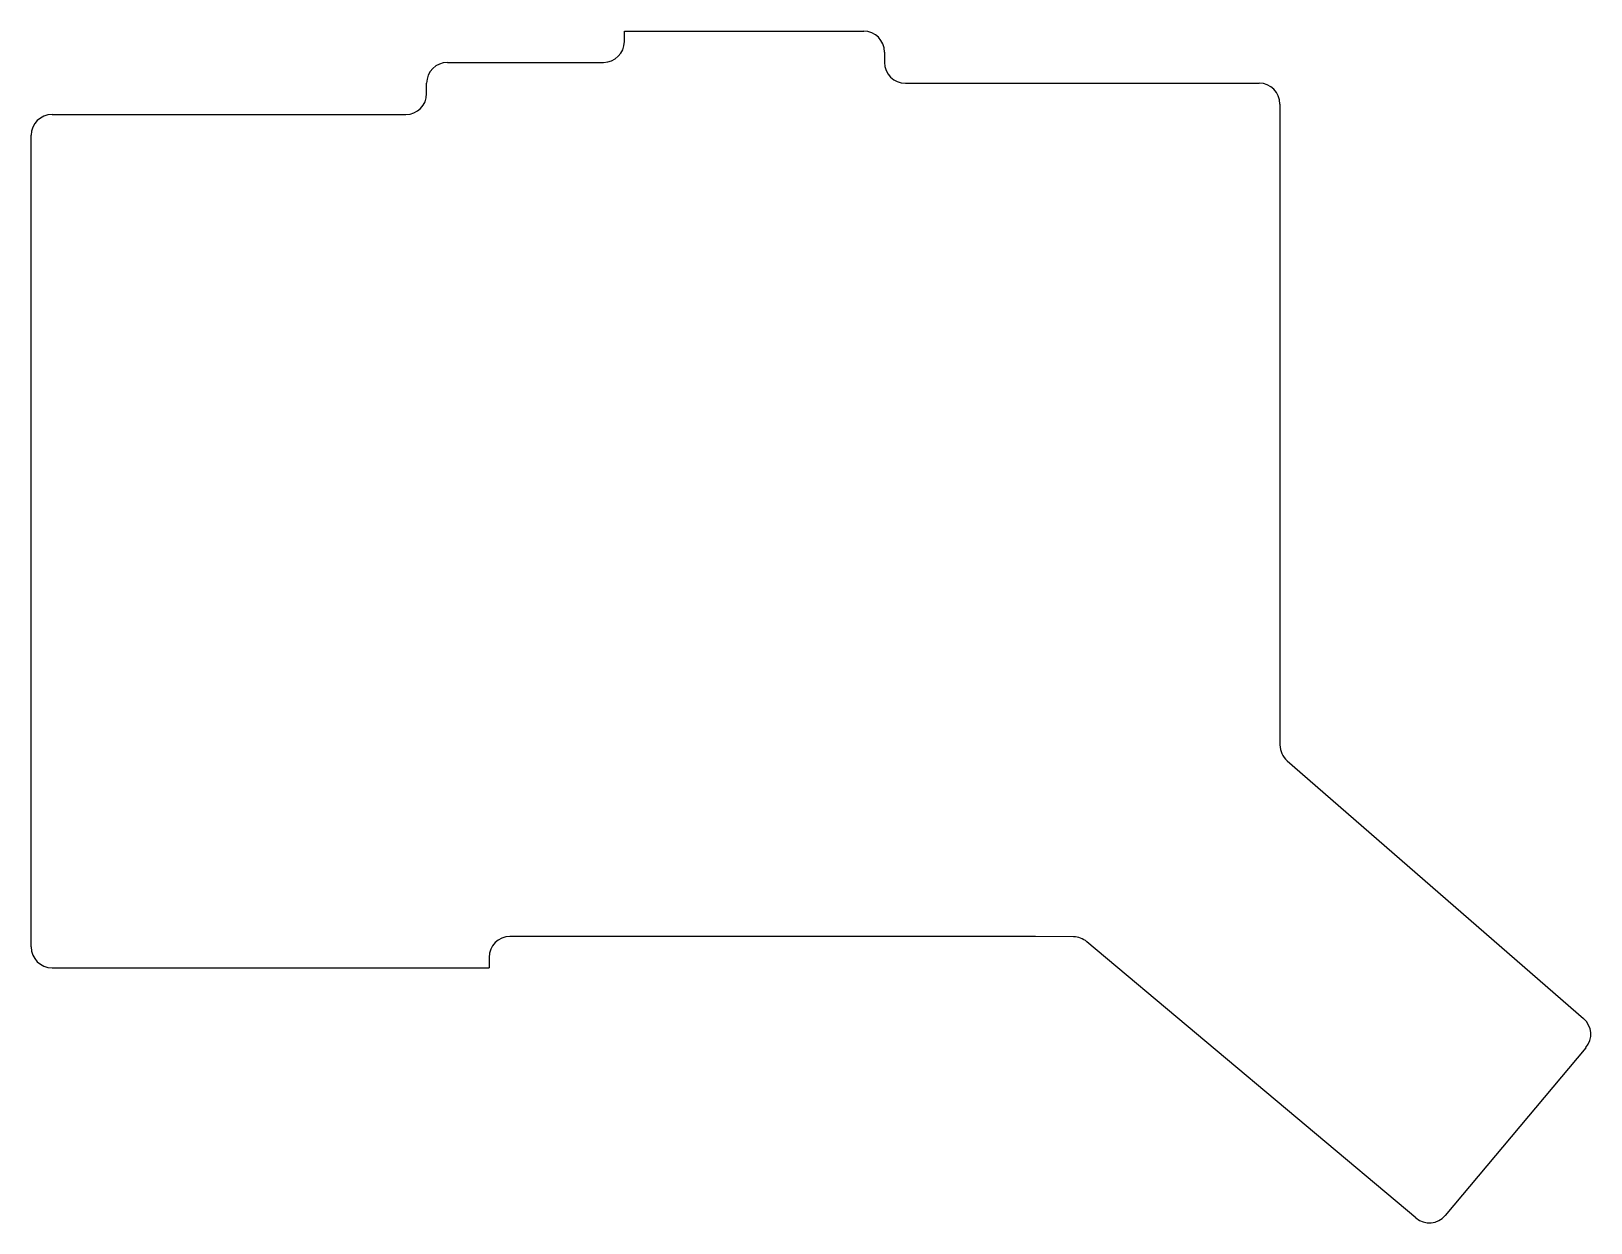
# Model space of a CAD drawing. Header units: millimetres. Extents: x 38 to 187, y -187 to -72.
import ezdxf

# ---------------------------------------------------------------- set-up
doc = ezdxf.new("R2010")
doc.units = ezdxf.units.MM

msp = doc.modelspace()

# ---------------------------------------------------------------- linework, layer by layer
for p, q in [((94.5, -73.5), (94.5, -72.5)), ((94.5, -72.5), (117.5, -72.5)), ((119.5, -74.5), (119.5, -75.5)), ((77.5, -75.5), (92.5, -75.5)), ((75.5, -78.5), (75.5, -77.5)), ((121.5, -77.5), (155.5, -77.5)), ((39.5, -80.5), (73.5, -80.5)), ((157.5, -79.5), (157.5, -141.09)), ((37.5, -160.5), (37.5, -82.5)), ((158.19, -142.6), (186.68, -167.38)), ((133.99, -159.5), (83.5, -159.5)), ((137.67, -159.53), (134.01, -159.5)), ((170.56, -186.54), (138.94, -160)), ((81.5, -161.5), (81.5, -162.5)), ((39.5, -162.5), (81.5, -162.5)), ((186.9, -170.18), (173.38, -186.29))]:
    msp.add_line(p, q)
for centre, start, end in [((117.5, -74.5), 0, 90), ((92.5, -73.5), 270, 0), ((77.5, -77.5), 90, 180), ((121.5, -75.5), 180, 270), ((155.5, -79.5), 0, 90), ((73.5, -78.5), 270, 0), ((39.5, -82.5), 90, 180), ((159.5, -141.09), 180, 228.9837), ((83.5, -161.5), 90, 180), ((133.99, -161.5), 89.4686, 90), ((137.65, -161.53), 50, 89.4686), ((39.5, -160.5), 180, 270), ((185.37, -168.89), 320, 48.9837), ((171.85, -185.01), 230, 320)]:
    msp.add_arc(centre, 2, start, end)

doc.saveas('drawing.dxf')
